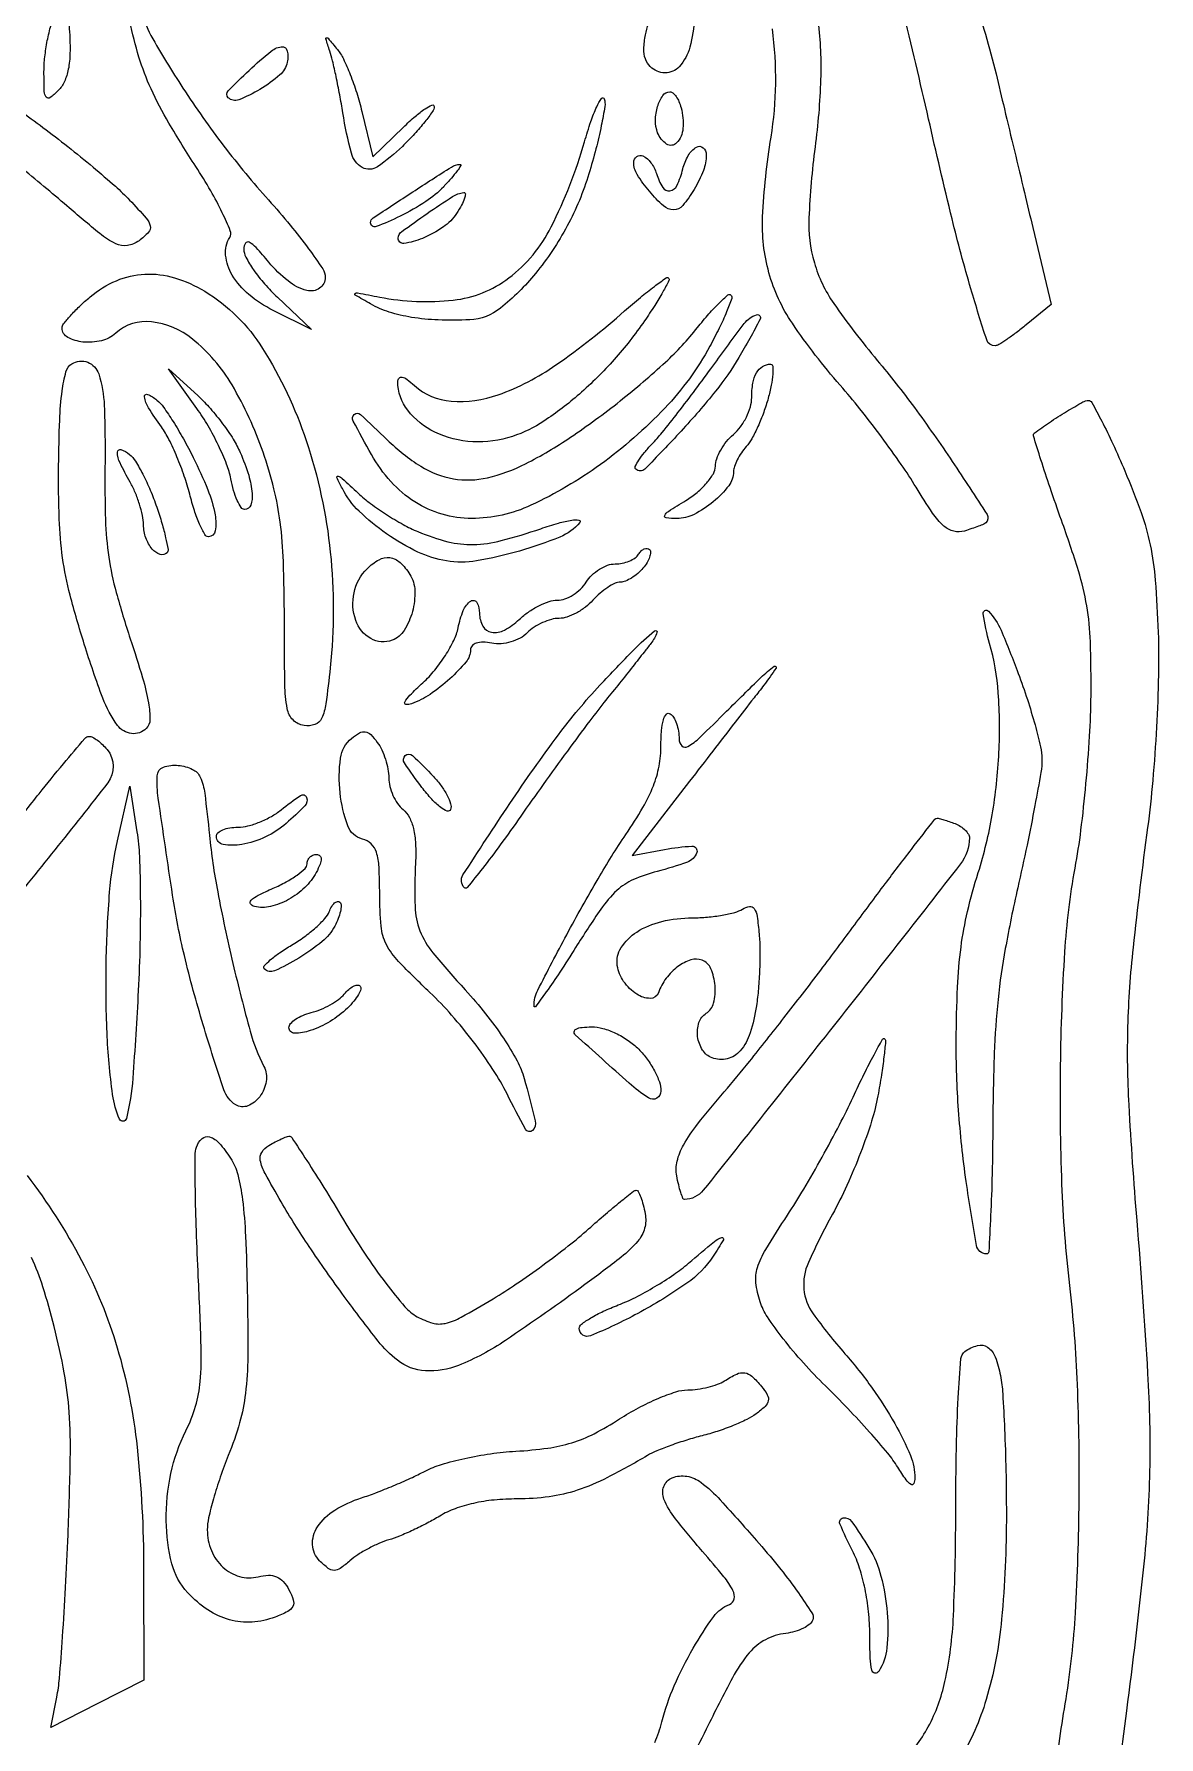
# Model space of a CAD drawing. Header units: millimetres. Extents: x 56222 to 3066687, y -650199 to -121287.
# Drawn here: x 137806.74 to 137810.07, y -183397.72 to -183392.68 of the extents above; entities that cross this region are included whole.
import ezdxf

# ---------------------------------------------------------------- set-up
doc = ezdxf.new("R2010")
doc.units = ezdxf.units.MM
doc.header["$MEASUREMENT"] = 0

msp = doc.modelspace()

# ---------------------------------------------------------------- linework, layer by layer
at = {"transparency": 33554630}
for points in [[(137809.5221, -183392.563, -0.025666), (137809.5908, -183392.7961, -0.000028), (137809.6156, -183392.8999, -0.000017), (137809.6454, -183393.0241, -0.000017), (137809.6751, -183393.1482, -0.000028), (137809.6998, -183393.2519), (137809.7542, -183393.4794), (137809.6801, -183393.54, -0.010306), (137809.6505, -183393.5633, -0.013784), (137809.6225, -183393.5832, -0.010949), (137809.5987, -183393.5984, -0.123688), (137809.588, -183393.6017, -0.339734), (137809.5632, -183393.5846, -0.007211), (137809.5164, -183393.4334, -0.011439), (137809.4606, -183393.2261, -0.004167), (137809.3909, -183392.9302, 0.004348), (137809.3134, -183392.602, 0.016194)], [(137807.0643, -183392.6026, 0.129516), (137807.0853, -183392.6823, 0.015663), (137807.1804, -183392.8385, 0.018846), (137807.3018, -183393.0103, 0.019737), (137807.4341, -183393.1697, -0.010429), (137807.4985, -183393.2444, -0.014449), (137807.5529, -183393.3142, -0.010927), (137807.5946, -183393.3739, -0.14831), (137807.6022, -183393.399, -0.246387), (137807.5852, -183393.4314, -0.220129), (137807.5475, -183393.438, -0.103288), (137807.4919, -183393.4099, -0.050256), (137807.4349, -183393.3541, 0.010338), (137807.3973, -183393.3109, 0.086688), (137807.3769, -183393.2951, 0.390538), (137807.366, -183393.298, 0.139412), (137807.3609, -183393.3149, 0.128347), (137807.367, -183393.3396, 0.028476), (137807.39, -183393.377, 0.0278), (137807.4225, -183393.4184, 0.023687), (137807.461, -183393.4583), (137807.5619, -183393.5533), (137807.448, -183393.4969, -0.058359), (137807.3758, -183393.45, -0.085208), (137807.3266, -183393.3926, -0.109837), (137807.307, -183393.3335, -0.165031), (137807.3191, -183393.281, 0.239177), (137807.3208, -183393.2615, 0.015363), (137807.2969, -183393.2075, 0.019775), (137807.2626, -183393.1426, 0.013237), (137807.2185, -183393.0711, -0.011609), (137807.1384, -183392.942, -0.026715), (137807.0857, -183392.8407, -0.031963), (137807.05, -183392.7463, -0.025724), (137807.0235, -183392.6411, -0.023415)], [(137808.6962, -183392.6313, -0.055539), (137808.6832, -183392.7168, -0.119752), (137808.6515, -183392.775, -0.214616), (137808.6095, -183392.7932, -0.195668), (137808.5657, -183392.7748, -0.113635), (137808.5513, -183392.7517, -0.088888), (137808.5467, -183392.7225, -0.051531), (137808.552, -183392.6806, -0.013042), (137808.5692, -183392.614, 0.015074)], [(137809.0633, -183392.6415, -0.038819), (137809.0709, -183392.8129, -0.024407), (137809.0544, -183393.0127, 0.022356), (137809.0361, -183393.2232, 0.081548), (137809.0522, -183393.3559, 0.08137), (137809.1099, -183393.4766, 0.022198), (137809.2386, -183393.645, -0.015327), (137809.3489, -183393.7852, -0.011684), (137809.4612, -183393.945, -0.004006), (137809.5641, -183394.1017, -0.373415), (137809.5605, -183394.1267, -0.080717), (137809.5547, -183394.1303, -0.00728), (137809.5386, -183394.1367, -0.009308), (137809.519, -183394.1437, -0.007141), (137809.4974, -183394.1507, -0.13592), (137809.4654, -183394.1516, -0.123493), (137809.436, -183394.136, -0.060937), (137809.4029, -183394.0977, -0.011976), (137809.3538, -183394.021, 0.015787), (137809.3101, -183393.9537, 0.00801), (137809.2511, -183393.8717, 0.007948), (137809.1874, -183393.7891, 0.011759), (137809.1288, -183393.7188, -0.030654), (137808.9871, -183393.5353, -0.081301), (137808.9176, -183393.3853, -0.080015), (137808.8989, -183393.2196, -0.029032), (137808.9239, -183392.9837, 0.0385), (137808.9377, -183392.8256, 0.035549), (137808.9277, -183392.663, 0.035061)], [(137806.6961, -183392.9042, -0.002617), (137806.7652, -183392.955, -0.007633), (137806.8391, -183393.0117, -0.006837), (137806.9142, -183393.0728, -0.006871), (137806.98, -183393.1294, -0.021208), (137807.0223, -183393.1702, -0.009161), (137807.0714, -183393.2235, -0.12514), (137807.0834, -183393.2468, -0.250754), (137807.0782, -183393.2657, -0.04596), (137807.0501, -183393.2905, -0.121803), (137807.0155, -183393.3047, -0.149969), (137806.9811, -183393.2995, -0.059233), (137806.9336, -183393.2692, -0.006845), (137806.8366, -183393.1877, 0.00466), (137806.7681, -183393.1296, 0.004265), (137806.6965, -183393.071, 0.004266)], [(137809.7637, -183397.8473, -0.008025), (137809.7983, -183397.6103, 0.025949), (137809.8263, -183397.3555, 0.012075), (137809.8373, -183397.023, 0.012048), (137809.8322, -183396.6795, 0.019154), (137809.8095, -183396.3865, -0.019643), (137809.7864, -183396.0856, -0.012505), (137809.7822, -183395.7344, -0.012486), (137809.7949, -183395.3979, -0.029602), (137809.8254, -183395.1492, 0.014438), (137809.8426, -183395.0371, 0.007945), (137809.8575, -183394.8992, 0.007915), (137809.8682, -183394.7587, 0.01256), (137809.8724, -183394.6382, 0.010734), (137809.8705, -183394.4789, 0.033493), (137809.8598, -183394.3722, 0.033708), (137809.835, -183394.2683, 0.010982), (137809.7848, -183394.1187, -0.004022), (137809.7509, -183394.0222, -0.006566), (137809.7239, -183393.9397, -0.001805), (137809.7018, -183393.8682, -0.314009), (137809.7041, -183393.861, -0.015257), (137809.749, -183393.829, -0.011638), (137809.8001, -183393.7966, -0.006891), (137809.8482, -183393.7684, -0.129424), (137809.8651, -183393.764, -0.275071), (137809.875, -183393.7699, -0.005185), (137809.9042, -183393.8252, -0.011065), (137809.9371, -183393.8926, -0.006984), (137809.9726, -183393.9725, -0.015395), (137810.0208, -183394.0954, -0.034678), (137810.0478, -183394.1918, -0.031358), (137810.0627, -183394.2967, -0.010573), (137810.0715, -183394.4509, -0.014563), (137810.0724, -183394.5775, -0.00806), (137810.0665, -183394.732, -0.00799), (137810.0554, -183394.8903, -0.011655), (137810.0401, -183395.0292, 0.006065), (137809.997, -183395.3849, 0.02024), (137809.981, -183395.6195, 0.020833), (137809.9842, -183395.8511, 0.006723), (137810.0079, -183396.1936, -0.005633), (137810.0403, -183396.6465, -0.02025), (137810.046, -183396.9361, -0.021041), (137810.0281, -183397.2198, -0.006445), (137809.9775, -183397.6462, -0.001746), (137809.9281, -183398.0115, -0.025878)], [(137806.6716, -183395.0349, -0.004445), (137806.7537, -183394.9292, -0.007014), (137806.8261, -183394.8402, -0.002447), (137806.8896, -183394.7651, -0.219361), (137806.9025, -183394.7592, -0.124625), (137806.9126, -183394.7618, -0.03429), (137806.9266, -183394.7706, -0.032404), (137806.9416, -183394.7832, -0.028871), (137806.9555, -183394.7981, -0.351404), (137806.9572, -183394.8969, -0.007957), (137806.6417, -183395.2911, -0.014456)], [(137806.7184, -183396.0604, -0.041196), (137806.8797, -183396.3117, -0.050081), (137806.9855, -183396.5705, -0.045435), (137807.0444, -183396.8652, -0.026241), (137807.0638, -183397.2265), (137807.0643, -183397.5556), (137806.9265, -183397.6254), (137806.7886, -183397.6953), (137806.8064, -183397.6057, 0.02825), (137806.8142, -183397.5503, 0.003403), (137806.8235, -183397.4274, 0.00404), (137806.8325, -183397.281, 0.003314), (137806.8398, -183397.1244, 0.005383), (137806.8464, -183396.8995, 0.021315), (137806.8431, -183396.7613, 0.02871), (137806.8286, -183396.6452, 0.016522), (137806.7986, -183396.5076, 0.014405), (137806.7652, -183396.39, 0.032127), (137806.7316, -183396.3033, 0.037699)], [(137809.3073, -183397.8012, 0.081239), (137809.39, -183397.6935, 0.069716), (137809.4394, -183397.5594, 0.042666), (137809.4646, -183397.3645, 0.010853), (137809.4716, -183397.0454, -0.004935), (137809.4734, -183396.8639, -0.009554), (137809.479, -183396.7188, -0.004961), (137809.4869, -183396.6027, -0.218209), (137809.4985, -183396.5819, -0.092511), (137809.5358, -183396.5639, -0.218182), (137809.5656, -183396.5688, -0.155037), (137809.5883, -183396.5976, -0.043897), (137809.6039, -183396.6531, -0.030538), (137809.6106, -183396.707, -0.005061), (137809.6162, -183396.8115, -0.00554), (137809.6201, -183396.9347, -0.004876), (137809.6215, -183397.0633, -0.023416), (137809.6074, -183397.3747, -0.048947), (137809.5616, -183397.6127, -0.064379), (137809.4829, -183397.7907, -0.093817)], [(137808.5791, -183397.7401, 0.035495), (137808.6001, -183397.6787, -0.038125), (137808.637, -183397.5721, -0.028301), (137808.6931, -183397.4608, -0.025742), (137808.7538, -183397.367, -0.145612), (137808.8006, -183397.331, 0.25542), (137808.8143, -183397.3148, 0.170204), (137808.811, -183397.29, 0.053926), (137808.7841, -183397.2488, 0.008237), (137808.7206, -183397.1737, -0.012781), (137808.6406, -183397.0773, -0.069551), (137808.6064, -183397.0189, -0.189732), (137808.6059, -183396.9815, -0.210557), (137808.631, -183396.9558, -0.139337), (137808.6743, -183396.9513, -0.119098), (137808.7164, -183396.9696, -0.046015), (137808.7735, -183397.0216, -0.005402), (137808.8882, -183397.1502, -0.010448), (137808.9525, -183397.2271, -0.015683), (137809.0051, -183397.2969, -0.010533), (137809.0449, -183397.3562, -0.225775), (137809.0476, -183397.3766, -0.146248), (137809.0386, -183397.3895, -0.052254), (137809.0196, -183397.4016, -0.04634), (137808.9947, -183397.4113, -0.040121), (137808.9672, -183397.4169, 0.091741), (137808.9071, -183397.4355, 0.098774), (137808.8594, -183397.4741, 0.050736), (137808.8096, -183397.5484, 0.008644), (137808.7319, -183397.7004, -0.013435), (137808.6763, -183397.8066, -0.048978)]]:
    msp.add_lwpolyline(points, format="xyb", dxfattribs=at)
for points in [[(137806.8104, -183392.846, -0.034658), (137806.7862, -183392.867, -0.41685), (137806.7752, -183392.8654, -0.153086), (137806.7693, -183392.8486, -0.00755), (137806.7684, -183392.7893, -0.0283), (137806.7709, -183392.7461, -0.019659), (137806.7783, -183392.6978, -0.019887), (137806.7892, -183392.6518, -0.038162), (137806.8021, -183392.6162, -0.010272), (137806.8243, -183392.5695, -0.558955), (137806.8324, -183392.5688, -0.142071), (137806.8379, -183392.5838, -0.002405), (137806.8441, -183392.6728, -0.020338), (137806.8455, -183392.7351, -0.043567), (137806.8405, -183392.7828, -0.057748), (137806.829, -183392.8191, -0.090966)], [(137807.4896, -183392.7619, -0.169821), (137807.4676, -183392.7996, -0.041883), (137807.4086, -183392.8422, -0.040456), (137807.3458, -183392.8732, -0.299476), (137807.3147, -183392.8668, -0.408408), (137807.3145, -183392.8468, -0.013649), (137807.3764, -183392.7858, -0.017467), (137807.4419, -183392.7289, -0.162006), (137807.4765, -183392.7159, -0.228834), (137807.4842, -183392.7193, -0.108314), (137807.4894, -183392.7291, -0.073366), (137807.4914, -183392.744, -0.043793)], [(137807.7109, -183392.9077), (137807.7431, -183393.0421), (137807.8341, -183392.954, -0.01436), (137807.869, -183392.9221, -0.029922), (137807.8983, -183392.8997, -0.047231), (137807.9187, -183392.8886, -0.538118), (137807.925, -183392.8928, -0.153789), (137807.9202, -183392.9079, -0.015627), (137807.8973, -183392.9386, -0.018386), (137807.8669, -183392.974, -0.013653), (137807.8308, -183393.011, -0.041748), (137807.7568, -183393.0716, -0.286422), (137807.7119, -183393.0736, -0.204074), (137807.6796, -183393.0316, -0.023123), (137807.6545, -183392.9117, 0.006138), (137807.6452, -183392.8582, 0.005982), (137807.6345, -183392.8045, 0.005912), (137807.624, -183392.7575, 0.02216), (137807.6157, -183392.7285, -0.003092), (137807.6041, -183392.6926, -0.446733), (137807.6061, -183392.6892, -0.275208), (137807.6109, -183392.6909, -0.002165), (137807.6382, -183392.724, -0.060017), (137807.6559, -183392.7518, -0.017603), (137807.6762, -183392.7982, -0.017407), (137807.6956, -183392.8526, -0.017865)], [(137808.3838, -183393.0927, -0.049717), (137808.3196, -183393.2469, -0.047982), (137808.2256, -183393.3875, -0.052093), (137808.1219, -183393.4903, -0.159715), (137808.0305, -183393.5248, -0.01941), (137807.9373, -183393.5253, -0.031012), (137807.8582, -183393.5176, -0.03647), (137807.7916, -183393.502, -0.054179), (137807.7367, -183393.478, -0.002794), (137807.6911, -183393.4515, -0.534341), (137807.6908, -183393.447, -0.211122), (137807.6982, -183393.4452, -0.00146), (137807.7636, -183393.4577, 0.075285), (137807.9817, -183393.4665, 0.135537), (137808.1468, -183393.4008, 0.11504), (137808.2722, -183393.2498, 0.045736), (137808.3709, -183392.9975, -0.011594), (137808.3896, -183392.9378, -0.025636), (137808.4072, -183392.8935, -0.046161), (137808.4213, -183392.8692, -0.612048), (137808.4292, -183392.8703, -0.123011), (137808.4311, -183392.8926, -0.010483), (137808.4207, -183392.9497, -0.013376), (137808.4048, -183393.0181, -0.009961)], [(137808.6572, -183392.8966, -0.081617), (137808.6627, -183392.9578, -0.172163), (137808.6439, -183393.0009, -0.367764), (137808.6144, -183393.0042, -0.154101), (137808.5877, -183392.9706, -0.095522), (137808.5812, -183392.9339, -0.069445), (137808.5875, -183392.8928, -0.079268), (137808.6032, -183392.8604, -0.245386), (137808.6241, -183392.8495, -0.181271), (137808.6329, -183392.8529, -0.060264), (137808.6424, -183392.8634, -0.0507), (137808.6509, -183392.8786, -0.039106)], [(137808.7319, -183393.0365, -0.093973), (137808.7232, -183393.0824, -0.040686), (137808.6957, -183393.1385, -0.037778), (137808.662, -183393.1864, -0.224226), (137808.635, -183393.1992, -0.185984), (137808.6051, -183393.1877, -0.033903), (137808.5631, -183393.1441, -0.035402), (137808.527, -183393.0946, -0.140451), (137808.5167, -183393.0587, -0.240356), (137808.5257, -183393.0411, -0.277318), (137808.5442, -183393.0395, -0.123648), (137808.5678, -183393.0594, -0.079306), (137808.584, -183393.0916, 0.058955), (137808.6027, -183393.133, 0.3088), (137808.6242, -183393.1428, 0.248565), (137808.6454, -183393.1265, 0.045095), (137808.6623, -183393.0781, -0.069438), (137808.6785, -183393.038, -0.127949), (137808.7031, -183393.013, -0.330846), (137808.7224, -183393.015, -0.210872)], [(137807.9533, -183393.1305, -0.060253), (137807.9006, -183393.1745, -0.029184), (137807.8242, -183393.218, -0.025421), (137807.753, -183393.2488, -0.523258), (137807.7367, -183393.2375, -0.251567), (137807.7447, -183393.2227, -0.001968), (137807.8616, -183393.146, -0.002929), (137807.9763, -183393.0722, -0.142299), (137808.0022, -183393.0647, -0.590313), (137808.0041, -183393.0681, -0.019303), (137807.9931, -183393.084, -0.018904), (137807.9761, -183393.1052, -0.009778)], [(137807.9917, -183393.2097, -0.098761), (137807.9525, -183393.2496, -0.049402), (137807.8901, -183393.2836, -0.064187), (137807.8356, -183393.2987, -0.475943), (137807.8185, -183393.2829, -0.222104), (137807.829, -183393.2636, -0.006829), (137807.9044, -183393.2098, -0.010046), (137807.9794, -183393.16, -0.111621), (137808.013, -183393.1479, -0.454695), (137808.0176, -183393.152, -0.079694), (137808.0153, -183393.165, -0.042186), (137808.0064, -183393.1852, -0.01965)], [(137807.2451, -183393.4405, -0.115866), (137807.4165, -183393.6095, -0.060084), (137807.5458, -183393.8828, -0.054473), (137807.6173, -183394.2136, -0.052751), (137807.6169, -183394.5557, -0.007161), (137807.6039, -183394.6628, -0.072397), (137807.5915, -183394.7058, -0.204518), (137807.5718, -183394.7239, -0.12082), (137807.5394, -183394.7271, -0.166571), (137807.5068, -183394.7105, -0.147848), (137807.4894, -183394.6766, -0.042181), (137807.4824, -183394.6052, -0.003149), (137807.481, -183394.4095, 0.008178), (137807.4781, -183394.2409, 0.0236), (137807.4687, -183394.1244, 0.029739), (137807.4499, -183394.0253, 0.021172), (137807.4177, -183393.9169, 0.050552), (137807.3259, -183393.718, 0.089934), (137807.2083, -183393.5819, 0.140579), (137807.0873, -183393.5309, 0.217196), (137806.9809, -183393.5647, -0.126037), (137806.9389, -183393.5869, -0.082722), (137806.884, -183393.5907, -0.099715), (137806.8387, -183393.5769, -0.275998), (137806.8222, -183393.5494, -0.166609), (137806.8265, -183393.5369, -0.017604), (137806.8466, -183393.5129, -0.020226), (137806.8733, -183393.4854, -0.014905), (137806.905, -183393.4571, -0.074171), (137806.9832, -183393.409, -0.088859), (137807.0674, -183393.3896, -0.085685), (137807.1554, -183393.4004, -0.06371)], [(137808.5485, -183393.5283, -0.031266), (137808.4588, -183393.6427, -0.031198), (137808.3555, -183393.745, -0.033267), (137808.2507, -183393.825, -0.066745), (137808.1571, -183393.8704, -0.092841), (137808.0396, -183393.8862, -0.099052), (137807.9271, -183393.8577, -0.115718), (137807.8468, -183393.7931, -0.16742), (137807.8174, -183393.7078, -0.176957), (137807.8212, -183393.6975, -0.283057), (137807.8299, -183393.6946, -0.102606), (137807.8449, -183393.7016, -0.023361), (137807.8666, -183393.7195, 0.167948), (137807.9754, -183393.7659, 0.103), (137808.1149, -183393.7469, 0.067333), (137808.2862, -183393.6588, 0.028516), (137808.4898, -183393.4987, -0.007693), (137808.5368, -183393.4584, -0.012674), (137808.578, -183393.426, -0.006289), (137808.6128, -183393.4006, -0.365681), (137808.6201, -183393.4012, -0.328178), (137808.6213, -183393.4087, -0.007518), (137808.603, -183393.4424, -0.013833), (137808.5789, -183393.4825, -0.008556)], [(137808.7423, -183393.6035, -0.065313), (137808.6092, -183393.7865, -0.046446), (137808.418, -183393.9537, -0.04782), (137808.2121, -183394.0744, -0.108365), (137808.0367, -183394.1134, -0.071872), (137807.949, -183394.101, -0.070751), (137807.8679, -183394.0643, -0.067316), (137807.797, -183394.0044, -0.055883), (137807.7393, -183393.9242, -0.006083), (137807.685, -183393.8248, -0.338731), (137807.6883, -183393.8051, -0.393331), (137807.7065, -183393.8051, -0.006654), (137807.7859, -183393.8805, 0.05353), (137807.8856, -183393.9589, 0.097522), (137807.982, -183393.9958, 0.10072), (137808.0829, -183393.9928, 0.060031), (137808.1963, -183393.9513, 0.030801), (137808.3294, -183393.8729, 0.01896), (137808.4762, -183393.7654, 0.019028), (137808.611, -183393.6501, 0.038821), (137808.7057, -183393.548, -0.012193), (137808.7398, -183393.5071, -0.020556), (137808.7706, -183393.4746, -0.015961), (137808.7962, -183393.4513, -0.391181), (137808.8051, -183393.4516, -0.291804), (137808.8073, -183393.462, -0.010415), (137808.7919, -183393.5016, -0.016288), (137808.7704, -183393.5493, -0.010336)], [(137808.8282, -183393.6369, -0.037252), (137808.7599, -183393.7358, -0.016926), (137808.657, -183393.8548, -0.007954), (137808.5498, -183393.967, -0.416223), (137808.5226, -183393.9671, -0.323742), (137808.5213, -183393.9594, -0.027399), (137808.532, -183393.9409, -0.02818), (137808.5486, -183393.9182, -0.017438), (137808.5704, -183393.8936, 0.01923), (137808.601, -183393.8588, 0.004844), (137808.6479, -183393.7998, 0.004937), (137808.7003, -183393.7313, 0.004962), (137808.7512, -183393.6619, -0.006815), (137808.8443, -183393.536, -0.152784), (137808.8809, -183393.51, -0.673877), (137808.8917, -183393.523, -0.010742)], [(137806.9492, -183393.9605, 0.010514), (137806.9507, -183394.1174, 0.028838), (137806.9605, -183394.2278, 0.03054), (137806.9826, -183394.3327, 0.013048), (137807.0242, -183394.4699, -0.007613), (137807.0607, -183394.5858, -0.028321), (137807.0783, -183394.6602, -0.045109), (137807.0826, -183394.7094, -0.197965), (137807.0716, -183394.7357, -0.230384), (137807.028, -183394.7508, -0.2068), (137806.9863, -183394.7265, -0.069614), (137806.9426, -183394.6456, -0.013132), (137806.8879, -183394.4863, -0.012012), (137806.846, -183394.3406, -0.028384), (137806.8236, -183394.2299, -0.027534), (137806.8136, -183394.1154, -0.0107), (137806.8118, -183393.9562, -0.006805), (137806.815, -183393.8225, -0.023153), (137806.8223, -183393.7357, -0.03248), (137806.8335, -183393.679, -0.19162), (137806.8512, -183393.6552, -0.233085), (137806.8979, -183393.6507, -0.22824), (137806.9305, -183393.685, -0.06875), (137806.947, -183393.7792, -0.011888)], [(137807.35, -183393.9178, -0.02505), (137807.3752, -183393.9857, -0.056705), (137807.3855, -183394.0395, -0.10255), (137807.3812, -183394.0739, -0.320209), (137807.3632, -183394.0868, -0.253137), (137807.3529, -183394.0812, -0.038997), (137807.3413, -183394.0601, -0.035585), (137807.3305, -183394.0307, -0.023866), (137807.3222, -183393.9958, 0.046874), (137807.3098, -183393.9527, 0.019396), (137807.2856, -183393.8971, 0.018988), (137807.2547, -183393.839, 0.023213), (137807.2214, -183393.7874), (137807.1377, -183393.6699), (137807.2253, -183393.7506, -0.0271), (137807.2616, -183393.7878, -0.019436), (137807.2981, -183393.833, -0.019709), (137807.3296, -183393.8789, -0.039408)], [(137808.9153, -183393.7573, -0.021175), (137808.9021, -183393.799, -0.019062), (137808.8849, -183393.841, -0.019477), (137808.8666, -183393.8774, -0.055453), (137808.8503, -183393.9006, 0.032808), (137808.8359, -183393.9192, 0.030866), (137808.8237, -183393.9399, 0.032328), (137808.8152, -183393.9595, 0.08566), (137808.8126, -183393.9746, -0.165607), (137808.7983, -183394.0167, -0.055922), (137808.7526, -183394.064, -0.055412), (137808.6955, -183394.1014, -0.118325), (137808.6445, -183394.1136, -0.026332), (137808.6126, -183394.1118, -0.523931), (137808.6087, -183394.1046, -0.134798), (137808.6196, -183394.0925, -0.005175), (137808.6714, -183394.0602, 0.036978), (137808.7048, -183394.0362, 0.041145), (137808.7331, -183394.0084, 0.045213), (137808.7528, -183393.9809, 0.133332), (137808.7588, -183393.9587, -0.087605), (137808.7627, -183393.9369, -0.042278), (137808.7746, -183393.9111, -0.040201), (137808.792, -183393.8856, -0.045892), (137808.8126, -183393.8644, 0.058302), (137808.8332, -183393.8421, 0.042927), (137808.8506, -183393.8134, 0.043667), (137808.8625, -183393.7828, 0.071017), (137808.8664, -183393.7553, -0.040848), (137808.8699, -183393.7127, -0.088432), (137808.8808, -183393.6818, -0.125386), (137808.8987, -183393.6632, -0.139837), (137808.9225, -183393.6564, -0.394395), (137808.9288, -183393.6623, -0.034756), (137808.9288, -183393.6861, -0.030987), (137808.9244, -183393.7186, -0.017636)], [(137807.2109, -183393.9329, -0.020126), (137807.2538, -183394.0283, -0.04827), (137807.2756, -183394.1026, -0.088808), (137807.2761, -183394.1502, -0.366552), (137807.2558, -183394.1675, -0.272693), (137807.2449, -183394.161, -0.022826), (137807.2297, -183394.1305, -0.025392), (137807.2143, -183394.0898, -0.016603), (137807.2004, -183394.0416, 0.02142), (137807.1844, -183393.9881, 0.016578), (137807.1627, -183393.9312, 0.016865), (137807.1388, -183393.8794, 0.038187), (137807.1165, -183393.8425, -0.015168), (137807.0784, -183393.7853, -0.098874), (137807.0662, -183393.7531, -0.591664), (137807.0754, -183393.7459, -0.072713), (137807.1034, -183393.7629, -0.065683), (137807.1226, -183393.7837, -0.012842), (137807.1511, -183393.8262, -0.013431), (137807.1818, -183393.8779, -0.012084)], [(137807.1026, -183394.0796, -0.010494), (137807.118, -183394.1279, -0.016003), (137807.129, -183394.1705, -0.010585), (137807.1362, -183394.2056, -0.246169), (137807.1333, -183394.2151, -0.285264), (137807.1126, -183394.2199, -0.136729), (137807.0893, -183394.204, -0.090329), (137807.0704, -183394.171, -0.08133), (137807.0634, -183394.1323, 0.04808), (137807.0603, -183394.1049, 0.023573), (137807.0514, -183394.0709, 0.023141), (137807.0388, -183394.0361, 0.031047), (137807.024, -183394.0061, -0.016943), (137806.9938, -183393.949, -0.107343), (137806.9861, -183393.9172, -0.52091), (137806.9966, -183393.9096, -0.091855), (137807.022, -183393.9238, -0.081075), (137807.0395, -183393.9439, -0.019245), (137807.0615, -183393.9827, -0.0193), (137807.0836, -183394.0298, -0.017983)], [(137807.8771, -183394.1526, 0.036697), (137807.9659, -183394.1823, 0.068328), (137808.0412, -183394.1908, 0.057626), (137808.1242, -183394.1791, 0.01962), (137808.2409, -183394.1439, -0.012782), (137808.2934, -183394.1272, -0.03091), (137808.3331, -183394.1184, -0.07596), (137808.354, -183394.1182, -0.585304), (137808.3568, -183394.1254, -0.123513), (137808.298, -183394.1685, -0.026572), (137808.1778, -183394.2101, -0.028282), (137808.0509, -183394.239, -0.08219), (137807.9613, -183394.2393, -0.071063), (137807.8768, -183394.2129, -0.040578), (137807.7841, -183394.1591, -0.040768), (137807.7026, -183394.0921, -0.081052), (137807.6529, -183394.0252, -0.012663), (137807.6369, -183393.9923, -0.637912), (137807.6405, -183393.9881, -0.117279), (137807.6528, -183393.9949, -0.002984), (137807.6996, -183394.0383, 0.028352), (137807.7365, -183394.0691, 0.016752), (137807.7837, -183394.1018, 0.016732), (137807.8332, -183394.1313, 0.027422)], [(137807.8531, -183394.2792, -0.134016), (137807.8678, -183394.3275, -0.073067), (137807.8606, -183394.3894, -0.074796), (137807.8364, -183394.445, -0.162372), (137807.8008, -183394.4743, -0.226617), (137807.7372, -183394.4692, -0.178934), (137807.6927, -183394.4154, -0.138579), (137807.6876, -183394.3335, -0.144019), (137807.7264, -183394.2623, -0.069599), (137807.7616, -183394.2357, -0.16138), (137807.7938, -183394.2296, -0.156182), (137807.8239, -183394.2439, -0.064032)], [(137808.5442, -183394.261, -0.042547), (137808.5287, -183394.2766, -0.039586), (137808.5105, -183394.2899, -0.042053), (137808.4923, -183394.299, -0.095694), (137808.4773, -183394.302, 0.111796), (137808.4613, -183394.3056, 0.034438), (137808.4397, -183394.3178, 0.032529), (137808.4168, -183394.3352, 0.030542), (137808.3957, -183394.3557, -0.046425), (137808.3733, -183394.3763, -0.039291), (137808.3462, -183394.3937, -0.041042), (137808.3187, -183394.4057, -0.082311), (137808.2955, -183394.4095, 0.067378), (137808.2726, -183394.4126, 0.039058), (137808.2465, -183394.4221, 0.038292), (137808.2214, -183394.4359, 0.051809), (137808.2013, -183394.4522, -0.072535), (137808.18, -183394.4681, -0.053464), (137808.1528, -183394.4792, -0.052748), (137808.1234, -183394.4845, -0.065142), (137808.0956, -183394.4828, 0.041469), (137808.0701, -183394.4801, 0.082397), (137808.0501, -183394.483, 0.125875), (137808.0374, -183394.4909, 0.193406), (137808.0326, -183394.5027, -0.175501), (137808.0198, -183394.5382, -0.033964), (137807.9719, -183394.5883, -0.036483), (137807.9129, -183394.6347, -0.064664), (137807.8578, -183394.6624, -0.113325), (137807.8414, -183394.6642, -0.532406), (137807.8379, -183394.6573, -0.07237), (137807.8528, -183394.6375, -0.008997), (137807.8918, -183394.6002, 0.035534), (137807.9267, -183394.5633, 0.028704), (137807.9587, -183394.5191, 0.029567), (137807.9836, -183394.4747, 0.063609), (137807.9961, -183394.4375, -0.047019), (137808.0115, -183394.386, -0.148403), (137808.034, -183394.3582, -0.448115), (137808.0517, -183394.3626, -0.121038), (137808.0595, -183394.3945, 0.12667), (137808.0694, -183394.4328, 0.233269), (137808.0952, -183394.4508, 0.163024), (137808.1336, -183394.4441, 0.064564), (137808.1775, -183394.4124, -0.03827), (137808.2044, -183394.3907, -0.033822), (137808.2355, -183394.3724, -0.035383), (137808.2658, -183394.3597, -0.081297), (137808.2901, -183394.3557, 0.0871), (137808.3126, -183394.3518, 0.053029), (137808.3369, -183394.3399, 0.05113), (137808.3593, -183394.3225, 0.062272), (137808.376, -183394.302, -0.061909), (137808.3927, -183394.2814, -0.051051), (137808.415, -183394.264, -0.053008), (137808.4392, -183394.2521, -0.087565), (137808.4616, -183394.2482, 0.050031), (137808.4828, -183394.246, 0.047647), (137808.5035, -183394.2397, 0.051311), (137808.5207, -183394.2305, 0.105832), (137808.5313, -183394.2195, -0.058879), (137808.5392, -183394.2096, -0.09292), (137808.5481, -183394.2035, -0.126126), (137808.5566, -183394.2021, -0.175496), (137808.5636, -183394.2054, -0.217752), (137808.5668, -183394.2139, -0.066134), (137808.5639, -183394.2277, -0.052587), (137808.5561, -183394.2442, -0.036566)], [(137809.6567, -183394.5725, -0.009898), (137809.6837, -183394.6498, -0.011127), (137809.7064, -183394.7252, -0.010456), (137809.723, -183394.79, -0.057324), (137809.7271, -183394.8258, -0.042629), (137809.7237, -183394.866, -0.00395), (137809.706, -183394.9642, -0.005065), (137809.6827, -183395.0811, -0.003954), (137809.6552, -183395.2076, 0.010562), (137809.6184, -183395.3881, 0.018748), (137809.5968, -183395.5384, 0.017318), (137809.5856, -183395.6976, 0.007613), (137809.5812, -183395.909, -0.004034), (137809.5792, -183396.056, -0.006717), (137809.5749, -183396.1797, -0.001806), (137809.5694, -183396.2859, -0.39742), (137809.5627, -183396.2923, -0.36389), (137809.5328, -183396.2673, -0.008977), (137809.5024, -183396.078, -0.017349), (137809.4798, -183395.8664, -0.019064), (137809.4729, -183395.6602, -0.009581), (137809.4767, -183395.5023, -0.021828), (137809.487, -183395.3835, -0.025415), (137809.5064, -183395.2777, -0.018621), (137809.5381, -183395.1626, 0.034612), (137809.5795, -183394.9914, 0.02966), (137809.5996, -183394.8069, 0.030659), (137809.5975, -183394.6303, 0.050603), (137809.5717, -183394.4835, -0.032203), (137809.5529, -183394.3958, -0.73111), (137809.5682, -183394.3883, -0.089142), (137809.6056, -183394.4448, -0.013128)], [(137808.5678, -183394.4835, -0.00315), (137808.5478, -183394.5092, -0.000726), (137808.5137, -183394.5523, -0.00075), (137808.4742, -183394.6018, -0.000732), (137808.4343, -183394.6516, 0.008074), (137808.3864, -183394.7133, 0.002892), (137808.32, -183394.8027, 0.002868), (137808.2483, -183394.9015, 0.003392), (137808.1817, -183394.9959, -0.005577), (137808.1212, -183395.0806, -0.009431), (137808.0685, -183395.1501, -0.003595), (137808.0229, -183395.207, -0.444673), (137808.0147, -183395.2075, -0.352947), (137808.0106, -183395.1698, -0.00461), (137808.1494, -183394.9584, -0.012698), (137808.2936, -183394.7546, -0.027767), (137808.4163, -183394.6079, -0.005827), (137808.5167, -183394.503, -0.026999), (137808.5786, -183394.4464, -0.767321), (137808.5857, -183394.4514, -0.074104)], [(137808.9023, -183394.6078, -0.000049), (137808.8734, -183394.645, -0.000008), (137808.8173, -183394.7175, -0.000009), (137808.7513, -183394.8028, -0.000008), (137808.6824, -183394.8919), (137808.5118, -183395.1122), (137808.6084, -183395.0941, -0.033971), (137808.6895, -183395.0845, -0.529495), (137808.7037, -183395.1033, -0.227555), (137808.6757, -183395.1318, -0.025429), (137808.5862, -183395.1593, 0.042153), (137808.5159, -183395.1834, 0.083865), (137808.4668, -183395.2158, 0.054773), (137808.4191, -183395.2712, 0.010015), (137808.3446, -183395.3844, -0.004677), (137808.2974, -183395.4578, -0.008782), (137808.2576, -183395.5161, -0.005669), (137808.2258, -183395.56, -0.715652), (137808.2213, -183395.5586, -0.123458), (137808.2323, -183395.5109, -0.004617), (137808.3182, -183395.3467, -0.009259), (137808.4109, -183395.1809, -0.016915), (137808.4935, -183395.0498, 0.016715), (137808.544, -183394.9698, 0.038518), (137808.5751, -183394.9058, 0.048119), (137808.5918, -183394.8474, 0.045745), (137808.5974, -183394.786, -0.019213), (137808.5991, -183394.7415, -0.050486), (137808.6048, -183394.7101, -0.105058), (137808.6135, -183394.6937, -0.372714), (137808.6243, -183394.692, -0.121026), (137808.6347, -183394.7025, -0.048064), (137808.6433, -183394.7209, -0.043909), (137808.6492, -183394.7435, -0.041981), (137808.6512, -183394.7672, 0.199886), (137808.6596, -183394.7874, 0.339795), (137808.6768, -183394.7895, 0.058688), (137808.713, -183394.7623, 0.005587), (137808.7921, -183394.6849, -0.002973), (137808.8936, -183394.5846, -0.040648), (137808.9335, -183394.5516, -0.826087), (137808.9387, -183394.5566, -0.019628)], [(137807.7905, -183394.8821, 0.061963), (137807.7936, -183394.9072, 0.044146), (137807.803, -183394.934, 0.044578), (137807.8167, -183394.9583, 0.069078), (137807.833, -183394.9761, -0.101366), (137807.8516, -183394.9993, -0.061237), (137807.8638, -183395.0325, -0.046298), (137807.8699, -183395.0768, -0.022418), (137807.8698, -183395.1341, 0.017792), (137807.8686, -183395.2635, 0.087135), (137807.883, -183395.335, 0.079327), (137807.9215, -183395.4003, 0.013323), (137808.0172, -183395.5102, -0.018259), (137808.0778, -183395.5811, -0.02059), (137808.1305, -183395.6535, -0.02209), (137808.1708, -183395.7203, -0.057267), (137808.1919, -183395.7723, -0.007735), (137808.2249, -183395.8986, -0.274078), (137808.2164, -183395.9266, -0.485493), (137808.1961, -183395.9232, -0.010041), (137808.1412, -183395.8187, 0.029159), (137808.0993, -183395.7458, 0.017535), (137808.0418, -183395.6644, 0.017288), (137807.9769, -183395.585, 0.023224), (137807.9126, -183395.518, -0.010188), (137807.8196, -183395.4263, -0.074783), (137807.7834, -183395.3757, -0.096374), (137807.7678, -183395.3218, -0.022139), (137807.7636, -183395.2269, 0.011906), (137807.7617, -183395.1458, 0.064221), (137807.754, -183395.1026, 0.130106), (137807.7384, -183395.0778, 0.123967), (137807.7123, -183395.0635, -0.246463), (137807.6689, -183395.0239, -0.060369), (137807.6463, -183394.9265, -0.059399), (137807.6475, -183394.8236, -0.191674), (137807.6802, -183394.765, -0.042618), (137807.7039, -183394.7488, -0.168302), (137807.721, -183394.7457, -0.16009), (137807.7369, -183394.7538, -0.037603), (137807.7566, -183394.7769, -0.049294), (137807.7696, -183394.7989, -0.030597), (137807.7806, -183394.8269, -0.030531), (137807.7881, -183394.8562, -0.047515)], [(137807.9232, -183394.8783, -0.030763), (137807.9459, -183394.9057, -0.037818), (137807.9634, -183394.9339, -0.041419), (137807.9739, -183394.959, -0.16039), (137807.9739, -183394.9757, -0.421285), (137807.9641, -183394.9804, -0.077583), (137807.9445, -183394.9697, -0.044348), (137807.9182, -183394.9455, -0.021597), (137807.8889, -183394.9104, -0.014341), (137807.837, -183394.838, -0.368731), (137807.8395, -183394.8157, -0.396495), (137807.8609, -183394.8158, -0.014669)], [(137807.2589, -183395.0518, 0.022217), (137807.2833, -183395.2198, 0.01077), (137807.3285, -183395.4322, 0.009394), (137807.3798, -183395.6329, 0.051178), (137807.4204, -183395.7373, -0.160679), (137807.4272, -183395.7812, -0.118684), (137807.408, -183395.8268, -0.140308), (137807.3729, -183395.8538, -0.23689), (137807.3367, -183395.8506, -0.175338), (137807.3015, -183395.8062, -0.007598), (137807.2403, -183395.6138, -0.01388), (137807.1847, -183395.4087, -0.021937), (137807.1497, -183395.2299, -0.001287), (137807.1073, -183394.9426, -0.047007), (137807.1039, -183394.8761, -0.29799), (137807.1223, -183394.8506, -0.121469), (137807.1666, -183394.845, -0.080476), (137807.2087, -183394.8569, -0.180636), (137807.2317, -183394.8802, -0.073786), (137807.2449, -183394.9276, -0.006458)], [(137807.0479, -183395.5123, -0.005381), (137807.0316, -183395.7721, -0.04215), (137807.0126, -183395.8915, -0.717313), (137806.9924, -183395.8932, -0.068421), (137806.9719, -183395.8202, -0.023717), (137806.9554, -183395.6369, -0.015394), (137806.9529, -183395.4241, -0.015424), (137806.9631, -183395.2204, -0.035347), (137806.9863, -183395.0685), (137807.0227, -183394.9071), (137807.044, -183395.0416, -0.029911), (137807.0512, -183395.1148, -0.007401), (137807.054, -183395.2354, -0.007545), (137807.053, -183395.3737, -0.007496)], [(137807.4864, -183395.017, -0.067527), (137807.4252, -183395.0568, -0.064869), (137807.3547, -183395.0795, -0.092147), (137807.2996, -183395.0793, -0.360815), (137807.2795, -183395.0551, -0.219269), (137807.2842, -183395.0448, -0.077905), (137807.2984, -183395.0361, -0.059234), (137807.3191, -183395.0301, -0.039954), (137807.3437, -183395.0282, 0.062886), (137807.3729, -183395.0245, 0.032966), (137807.4078, -183395.013, 0.032188), (137807.4425, -183394.9964, 0.042401), (137807.4715, -183394.9767, -0.023373), (137807.5292, -183394.9342, -0.484274), (137807.547, -183394.94, -0.290657), (137807.5416, -183394.9654, -0.020823)], [(137809.4694, -183395.0176, -0.049295), (137809.4856, -183395.0258, -0.054483), (137809.4994, -183395.0367, -0.06172), (137809.5088, -183395.0487, -0.136612), (137809.5119, -183395.0598, -0.166963), (137809.4854, -183395.1371, -0.001554), (137809.1078, -183395.6187, -0.001238), (137808.7231, -183396.1038, -0.228318), (137808.6668, -183396.1309, -0.309329), (137808.6626, -183396.128, -0.014031), (137808.6563, -183396.1105, -0.019306), (137808.65, -183396.0881, -0.012151), (137808.6442, -183396.0614, -0.108351), (137808.6454, -183396.0177, -0.068022), (137808.6644, -183395.9699, -0.03919), (137808.7062, -183395.9078, -0.00958), (137808.7848, -183395.8126, 0.008367), (137808.86, -183395.7221, 0.003158), (137808.9621, -183395.5932, 0.003127), (137809.0714, -183395.4514, 0.003805), (137809.172, -183395.3173, -0.002079), (137809.2621, -183395.1961, -0.003382), (137809.3398, -183395.0941, -0.000572), (137809.4091, -183395.0047, -0.231767), (137809.416, -183395.0013, -0.066053), (137809.4225, -183395.0021, -0.008241), (137809.4361, -183395.0061, -0.009591), (137809.4523, -183395.0113, -0.007813)], [(137807.5757, -183395.162, -0.078564), (137807.5416, -183395.207, -0.065298), (137807.4932, -183395.2427, -0.068661), (137807.4402, -183395.2631, -0.113571), (137807.3924, -183395.2633, -0.194972), (137807.381, -183395.2555, -0.357754), (137807.3822, -183395.2449, -0.078097), (137807.4032, -183395.23, -0.013446), (137807.4476, -183395.2092, 0.022018), (137807.4862, -183395.1904, 0.030661), (137807.5188, -183395.17, 0.031183), (137807.5425, -183395.1507, 0.209347), (137807.5485, -183395.1371, -0.097497), (137807.5506, -183395.1263, -0.097569), (137807.5566, -183395.1172, -0.098299), (137807.5657, -183395.111, -0.100601), (137807.5763, -183395.1089, -0.183482), (137807.5863, -183395.1127, -0.217468), (137807.5904, -183395.1218, -0.095621), (137807.5871, -183395.1379, -0.024625)], [(137807.6305, -183395.3214, -0.099185), (137807.593, -183395.3669, -0.034761), (137807.5235, -183395.416, -0.029465), (137807.4522, -183395.4537, -0.312774), (137807.4215, -183395.4481, -0.3975), (137807.4213, -183395.4394, -0.031397), (137807.4393, -183395.4215, -0.029301), (137807.4669, -183395.4002, -0.016761), (137807.5023, -183395.3777, 0.023426), (137807.5399, -183395.353, 0.024823), (137807.5743, -183395.3254, 0.025444), (137807.6014, -183395.2988, 0.094437), (137807.6139, -183395.2786, -0.040842), (137807.6213, -183395.2632, -0.078867), (137807.63, -183395.2527, -0.133358), (137807.6384, -183395.2485, -0.250392), (137807.6454, -183395.2506, -0.204122), (137807.6492, -183395.2601, -0.046803), (137807.6472, -183395.2776, -0.041041), (137807.6409, -183395.299, -0.030065)], [(137808.8806, -183395.5572, -0.040001), (137808.8618, -183395.6379, -0.099767), (137808.8324, -183395.6907, -0.156403), (137808.7941, -183395.7144, -0.153742), (137808.7488, -183395.7116, -0.162986), (137808.7206, -183395.6884, -0.108213), (137808.7063, -183395.6485, -0.110894), (137808.7102, -183395.6071, -0.177429), (137808.7319, -183395.5795, 0.197767), (137808.7537, -183395.5494, 0.079309), (137808.7578, -183395.4977, 0.079738), (137808.7455, -183395.4476, 0.204212), (137808.7192, -183395.4222, 0.172664), (137808.6863, -183395.4214, 0.08082), (137808.6479, -183395.4413, 0.070935), (137808.613, -183395.476, 0.074865), (137808.5898, -183395.5186, -0.319774), (137808.5654, -183395.5354, -0.142922), (137808.526, -183395.5232, -0.094185), (137808.4869, -183395.4852, -0.116287), (137808.4681, -183395.4382, -0.181253), (137808.4795, -183395.3851, -0.109464), (137808.5256, -183395.339, -0.083117), (137808.6, -183395.3076, -0.057677), (137808.6908, -183395.2967, 0.021164), (137808.7353, -183395.2947, 0.02141), (137808.7792, -183395.2889, 0.021797), (137808.8169, -183395.2805, 0.076777), (137808.8395, -183395.2706, -0.109706), (137808.86, -183395.2631, -0.287001), (137808.8737, -183395.2693, -0.110146), (137808.8825, -183395.2924, -0.014357), (137808.8886, -183395.345, -0.020332), (137808.8908, -183395.3914, -0.010959), (137808.8899, -183395.4486, -0.010898), (137808.8864, -183395.507, -0.016824)], [(137807.668, -183395.564, -0.055381), (137807.6165, -183395.6036, -0.055088), (137807.5575, -183395.6309, -0.079447), (137807.5112, -183395.6386, -0.416185), (137807.4947, -183395.6222, -0.186937), (137807.4993, -183395.6102, -0.05913), (137807.5141, -183395.5974, -0.049674), (137807.5355, -183395.5858, -0.037742), (137807.5608, -183395.5774, 0.037153), (137807.5885, -183395.5683, 0.029197), (137807.6169, -183395.5544, 0.029995), (137807.6419, -183395.5384, 0.06181), (137807.6588, -183395.5225, -0.040213), (137807.672, -183395.5089, -0.062763), (137807.6856, -183395.4997, -0.086448), (137807.6974, -183395.4962, -0.23073), (137807.7054, -183395.499, -0.279782), (137807.7077, -183395.508, -0.054148), (137807.7006, -183395.5242, -0.043465), (137807.687, -183395.5437, -0.027399)], [(137808.5314, -183395.6859, -0.039067), (137808.5567, -183395.7155, -0.035145), (137808.578, -183395.7496, -0.036917), (137808.5928, -183395.7831, -0.08548), (137808.5974, -183395.8101, -0.273693), (137808.5849, -183395.8313, -0.277754), (137808.5604, -183395.8303, -0.036251), (137808.5034, -183395.7866, -0.002201), (137808.3433, -183395.643, -0.249952), (137808.34, -183395.6341, -0.250095), (137808.3457, -183395.6264, -0.085661), (137808.3635, -183395.6214, -0.026137), (137808.3915, -183395.6199, -0.068407), (137808.4254, -183395.6245, -0.041979), (137808.4632, -183395.6386, -0.040306), (137808.5001, -183395.6598, -0.045842)], [(137809.2406, -183395.8238, -0.031309), (137809.222, -183395.8989, -0.015055), (137809.1893, -183395.9926, -0.014785), (137809.1488, -183396.0894, -0.019353), (137809.1059, -183396.1751, 0.019701), (137809.0345, -183396.3182, 0.128966), (137809.0212, -183396.3967, 0.135368), (137809.0485, -183396.4697, 0.022516), (137809.1429, -183396.5882, -0.023847), (137809.2238, -183396.6903, -0.027348), (137809.2907, -183396.7953, -0.028896), (137809.3371, -183396.8902, -0.100139), (137809.3504, -183396.9569, -0.104842), (137809.347, -183396.9731, -0.458896), (137809.3388, -183396.9756, -0.098602), (137809.3243, -183396.9617, -0.01171), (137809.2997, -183396.9244, 0.033324), (137809.2697, -183396.883, 0.008515), (137809.2156, -183396.8203, 0.008637), (137809.1514, -183396.7507, 0.008663), (137809.0848, -183396.6834, -0.016852), (137809.0198, -183396.6155, -0.017397), (137808.9602, -183396.544, -0.017395), (137808.9131, -183396.4788, -0.068092), (137808.8913, -183396.4342, -0.052263), (137808.8791, -183396.3781, -0.104463), (137808.8835, -183396.3332, -0.060283), (137808.908, -183396.2793, -0.008822), (137808.9725, -183396.1776, 0.011723), (137809.0209, -183396.1002, 0.006918), (137809.0752, -183396.0057, 0.006918), (137809.1269, -183395.9098, 0.011764), (137809.1671, -183395.828, -0.005734), (137809.2, -183395.7589, -0.009874), (137809.2292, -183395.7023, -0.004134), (137809.2547, -183395.6562, -0.49668), (137809.2605, -183395.6554, -0.224991), (137809.2634, -183395.6635, -0.004387), (137809.2585, -183395.7086, -0.009633), (137809.2511, -183395.7621, -0.0062)], [(137807.3215, -183396.0087, -0.083709), (137807.3429, -183396.0575, -0.030468), (137807.3568, -183396.1319, -0.020238), (137807.3659, -183396.2403, -0.006109), (137807.3711, -183396.4055, -0.005979), (137807.3724, -183396.5961, -0.027555), (137807.3657, -183396.7063, -0.041035), (137807.3484, -183396.793, -0.026401), (137807.3149, -183396.89, 0.013408), (137807.2911, -183396.9537, 0.013802), (137807.2709, -183397.018, 0.013646), (137807.2565, -183397.0747, 0.055445), (137807.2526, -183397.1099, 0.096886), (137807.2646, -183397.1715, 0.110393), (137807.2988, -183397.2209, 0.119819), (137807.3483, -183397.2483, 0.129102), (137807.4033, -183397.2489, -0.054485), (137807.434, -183397.2446, -0.107526), (137807.458, -183397.2491, -0.110545), (137807.4776, -183397.2631, -0.059754), (137807.4947, -183397.2875, -0.045531), (137807.5075, -183397.3178, -0.197359), (137807.506, -183397.3369, -0.158578), (137807.4909, -183397.3519, -0.027102), (137807.4535, -183397.3685, -0.074248), (137807.3851, -183397.3834, -0.084772), (137807.3184, -183397.3766, -0.079709), (137807.2546, -183397.3473, -0.05694), (137807.1946, -183397.2964, -0.1272), (137807.1475, -183397.2103, -0.059035), (137807.1309, -183397.0831, -0.055153), (137807.1448, -183396.9429, -0.06436), (137807.189, -183396.8168, 0.04423), (137807.218, -183396.7436, 0.052151), (137807.2316, -183396.6705, 0.028033), (137807.2342, -183396.5659, 0.004375), (137807.2259, -183396.3596, -0.003461), (137807.2201, -183396.2231, -0.005032), (137807.2171, -183396.1027, -0.002626), (137807.2161, -183396.0009, -0.082968), (137807.2201, -183395.9763, -0.128747), (137807.2369, -183395.9507, -0.266493), (137807.2595, -183395.9458, -0.136375), (137807.2879, -183395.9645, -0.034762)], [(137807.656, -183396.1911, 0.012497), (137807.7187, -183396.2905, 0.015795), (137807.7817, -183396.3789, 0.015085), (137807.8384, -183396.4488, 0.088698), (137807.8749, -183396.4785, 0.057511), (137807.9207, -183396.4974, 0.127728), (137807.9582, -183396.4982, 0.06853), (137808.0051, -183396.4801, 0.008472), (137808.1003, -183396.4252, 0.014264), (137808.1687, -183396.3815, 0.008728), (137808.247, -183396.3263, 0.008747), (137808.3227, -183396.2688, 0.015364), (137808.383, -183396.2183, -0.004734), (137808.4331, -183396.1745, -0.007249), (137808.4774, -183396.1376, -0.003081), (137808.5157, -183396.107, -0.168542), (137808.5243, -183396.104, -0.285068), (137808.5301, -183396.1076, -0.024333), (137808.5374, -183396.1244, -0.02641), (137808.5446, -183396.1469, -0.017047), (137808.5506, -183396.1735, -0.113955), (137808.549, -183396.2166, -0.110281), (137808.5287, -183396.2552, -0.05086), (137808.48, -183396.3019, -0.007696), (137808.3722, -183396.3835, -0.009988), (137808.1369, -183396.5488, -0.05246), (137807.9975, -183396.6228, -0.110545), (137807.8991, -183396.6389, -0.153018), (137807.816, -183396.6075, -0.059779), (137807.759, -183396.5506, -0.008411), (137807.6583, -183396.4182, -0.010308), (137807.5547, -183396.2708, -0.01572), (137807.4715, -183396.1384, -0.007297), (137807.4238, -183396.054, -0.071824), (137807.4096, -183396.0158, -0.197769), (137807.4139, -183395.9916, -0.119377), (137807.4353, -183395.9711, -0.010729), (137807.4538, -183395.9608, -0.013091), (137807.4717, -183395.952, -0.011636), (137807.4869, -183395.9454, -0.084894), (137807.4947, -183395.9437, -0.264207), (137807.5027, -183395.9477, -0.001741), (137807.5476, -183396.0161, -0.006204), (137807.5984, -183396.0961, -0.003849)], [(137808.7525, -183396.299, -0.095366), (137808.6744, -183396.3793, -0.028735), (137808.5288, -183396.4689, -0.026629), (137808.3884, -183396.5351, -0.532873), (137808.3554, -183396.513, -0.238123), (137808.3615, -183396.5008, -0.024019), (137808.3893, -183396.4823, -0.026), (137808.4266, -183396.4625, -0.017721), (137808.4708, -183396.4438, 0.026567), (137808.5217, -183396.4212, 0.01604), (137808.5796, -183396.3893, 0.016049), (137808.6353, -183396.3539, 0.026973), (137808.6792, -183396.3202, -0.003188), (137808.7561, -183396.2554, -0.103623), (137808.7775, -183396.244, -0.676697), (137808.7826, -183396.2505, -0.013529)], [(137808.8957, -183396.6852, -0.043496), (137808.9128, -183396.7099, -0.180388), (137808.9157, -183396.7275, -0.156641), (137808.9064, -183396.7442, -0.030731), (137808.8797, -183396.7665, -0.045026), (137808.8523, -183396.7829, -0.016644), (137808.8111, -183396.8012, -0.016339), (137808.7646, -183396.8183, -0.018928), (137808.7193, -183396.8314, 0.013827), (137808.6738, -183396.8441, 0.011991), (137808.6269, -183396.8598, 0.012149), (137808.5851, -183396.8761, 0.034242), (137808.5571, -183396.8901, -0.014691), (137808.4388, -183396.9552, -0.038117), (137808.3492, -183396.9928, -0.046639), (137808.2661, -183397.0121, -0.033755), (137808.1713, -183397.0185, 0.023607), (137808.1031, -183397.0218, 0.030754), (137808.0413, -183397.0315, 0.034057), (137807.9871, -183397.0474, 0.047642), (137807.9416, -183397.0693, -0.015414), (137807.9046, -183397.0901, -0.011555), (137807.8627, -183397.1109, -0.011709), (137807.8222, -183397.1286, -0.026091), (137807.7905, -183397.1397, 0.031423), (137807.7613, -183397.1503, 0.020473), (137807.729, -183397.166, 0.020599), (137807.6986, -183397.1839, 0.036513), (137807.6754, -183397.2015, -0.025974), (137807.6465, -183397.2243, -0.154837), (137807.6284, -183397.2301, -0.167039), (137807.6111, -183397.2242, -0.031479), (137807.5856, -183397.2017, -0.185529), (137807.5645, -183397.1541, -0.160978), (137807.579, -183397.1013, -0.108343), (137807.6304, -183397.0516, -0.06092), (137807.7096, -183397.0152, 0.014188), (137807.7525, -183397.0001, 0.007932), (137807.8039, -183396.9795, 0.007908), (137807.8552, -183396.957, 0.012731), (137807.8981, -183396.9361, -0.046686), (137807.9468, -183396.9163, -0.019347), (137808.0156, -183396.8983, -0.018724), (137808.0924, -183396.8845, -0.020983), (137808.1671, -183396.8771, 0.019487), (137808.2618, -183396.8679, 0.041562), (137808.3336, -183396.852, 0.043751), (137808.3994, -183396.8251, 0.023978), (137808.4749, -183396.7814, -0.020898), (137808.5309, -183396.7486, -0.021308), (137808.5891, -183396.7208, -0.02166), (137808.6415, -183396.7011, -0.077811), (137808.6767, -183396.6954, 0.032336), (137808.7059, -183396.6933, 0.025748), (137808.737, -183396.6874, 0.026423), (137808.7654, -183396.6789, 0.057513), (137808.7857, -183396.6689, -0.032172), (137808.8222, -183396.6485, -0.149274), (137808.8458, -183396.6449, -0.150737), (137808.8673, -183396.6552, -0.033011)], [(137809.2139, -183397.1629, -0.075005), (137809.2498, -183397.2471, -0.043764), (137809.2681, -183397.3555, -0.044032), (137809.2672, -183397.4601, -0.119791), (137809.243, -183397.5296, -0.305575), (137809.2318, -183397.5343, -0.29364), (137809.2229, -183397.5258, -0.050471), (137809.2179, -183397.4899, -0.00867), (137809.2165, -183397.4209, 0.024735), (137809.2129, -183397.3524, 0.025426), (137809.2025, -183397.2851, 0.026862), (137809.1864, -183397.2235, 0.040194), (137809.1652, -183397.1721, -0.017024), (137809.1279, -183397.0925, -0.478977), (137809.1373, -183397.0749, -0.29445), (137809.1625, -183397.0851, -0.014808)]]:
    msp.add_lwpolyline(points, format="xyb", close=True, dxfattribs=at)

doc.saveas('drawing.dxf')
